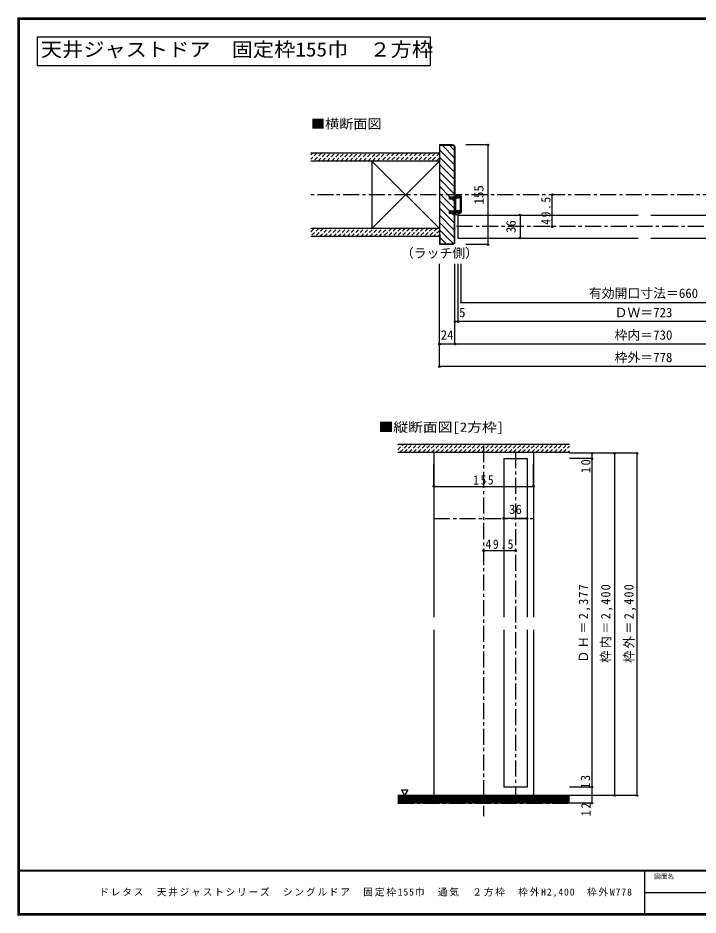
# Model space of a CAD drawing. Units: millimetres at full size, sheet at 1:5. Extents: x -973 to 977, y -718 to 696.
# Drawn here: x -973 to 85, y -701 to 696 of the extents above; entities that cross this region are included whole.
import ezdxf
from ezdxf.enums import TextEntityAlignment as Align

# ---------------------------------------------------------------- set-up
doc = ezdxf.new("R2010")
doc.units = ezdxf.units.MM
doc.header["$LTSCALE"] = 5
doc.header["$PDMODE"] = 32
doc.header["$PDSIZE"] = 2.5
doc.linetypes.add('CHAIN1', pattern=[8, 5, -1, 1, -1])
doc.linetypes.add('DASHED1', pattern=[1.8, 1.2, -0.6])
for name, color, linetype in [('0-1_通り芯', 4, 'CHAIN1'), ('0-3_仕上げ', 7, 'Continuous'), ('0-4_枠', 3, 'Continuous'), ('0-6_扉', 6, 'Continuous'), ('0-8_戸当り', 7, 'Continuous'), ('0-A_文字', 3, 'Continuous'), ('0-B_寸法', 7, 'Continuous'), ('0-C_ハッチ', 4, 'DASHED1'), ('F-1_枠', 6, 'Continuous'), ('F-A_文字', 7, 'Continuous')]:
    doc.layers.add(name, color=color, linetype=linetype)
doc.styles.add('ＭＳ ゴシック', font='')
doc.styles.get('ＭＳ ゴシック').set_extended_font_data('MS Gothic')

msp = doc.modelspace()

# ---------------------------------------------------------------- linework, layer by layer
at = {"layer": '0-1_通り芯'}
for p, q in [((517.5, 420.538), (-517.5, 420.538)), ((294, 371.038), (-293.5, 371.038)), ((-248.771, 29.333), (-248.771, -546.667)), ((-199.271, 19.833), (-199.271, -514.667)), ((-326.271, -83.388), (-171.271, -83.388)), ((-382.271, -526.667), (-115.271, -526.667))]:
    msp.add_line(p, q, dxfattribs=at)
at = {"layer": '0-1_通り芯', "linetype": 'Continuous'}
for p, q in [((-142.078, 371.038), (-142.078, 420.538)), ((-248.771, -133.388), (-199.271, -133.388))]:
    msp.add_line(p, q, dxfattribs=at)
at = {"layer": '0-1_通り芯', "color": 7}
for p in [(-142.078, 420.538), (-142.078, 371.038), (-248.771, -133.388), (-199.271, -133.388)]:
    msp.add_point(p, dxfattribs=at)
at = {"layer": '0-3_仕上げ', "color": 2}
for p, q in [((-317.5, 485.538), (-517.5, 485.538)), ((-317.5, 473.038), (-517.5, 473.038)), ((-317.5, 368.038), (-517.5, 368.038)), ((-317.5, 355.538), (-517.5, 355.538)), ((-382.271, 32.333), (-115.271, 32.333)), ((-115.271, -514.667), (-382.271, -514.667)), ((-115.271, -526.667), (-382.271, -526.667))]:
    msp.add_line(p, q, dxfattribs=at)
at = {"layer": '0-3_仕上げ', "color": 3}
for p, q in [((-422.5, 473.038), (-422.5, 368.038)), ((-317.5, 473.038), (-317.5, 368.038))]:
    msp.add_line(p, q, dxfattribs=at)
at = {"layer": '0-3_仕上げ'}
for p, q in [((-317.5, 368.038), (-422.5, 473.038)), ((-422.5, 368.038), (-317.5, 473.038)), ((-382.271, 19.833), (-115.271, 19.833)), ((-115.271, -516.167), (-382.271, -516.167)), ((-115.271, -517.667), (-382.271, -517.667)), ((-115.271, -519.167), (-382.271, -519.167)), ((-115.271, -520.667), (-382.271, -520.667)), ((-115.271, -522.167), (-382.271, -522.167)), ((-115.271, -523.667), (-382.271, -523.667)), ((-115.271, -525.167), (-382.271, -525.167))]:
    msp.add_line(p, q, dxfattribs=at)
at = {"layer": '0-4_枠'}
for p, q in [((-317.5, 498.038), (-317.5, 343.038)), ((-296.328, 498.038), (-317.5, 498.038)), ((-296.536, 497.538), (-294, 495.003)), ((-296.328, 498.038), (-293.5, 495.21)), ((-294, 417.538), (-294, 495.003)), ((-293.5, 495.21), (-293.5, 417.538)), ((-317, 483.038), (-317.5, 483.038)), ((-293.5, 413.838), (-302, 413.838)), ((-294, 395.238), (-294, 413.838)), ((-293.5, 395.238), (-293.5, 413.838)), ((-302, 391.538), (-302, 395.238)), ((-293.5, 395.238), (-302, 395.238)), ((-293.5, 391.538), (-302, 391.538)), ((-294, 346.074), (-294, 391.538)), ((-293.5, 345.867), (-293.5, 391.538)), ((-317, 358.038), (-317.5, 358.038)), ((-317, 358.038), (-317, 343.538)), ((-296.328, 343.038), (-317.5, 343.038)), ((-296.535, 343.538), (-317, 343.538)), ((-296.535, 343.538), (-294, 346.074)), ((-296.328, 343.038), (-293.5, 345.867))]:
    msp.add_line(p, q, dxfattribs=at)
at = {"layer": '0-4_枠', "color": 4}
for p, q in [((-326.271, 19.833), (-326.271, -236.917)), ((-171.271, 19.833), (-171.271, -236.917)), ((-326.271, -256.917), (-326.271, -514.667)), ((-171.271, -256.917), (-171.271, -514.667))]:
    msp.add_line(p, q, dxfattribs=at)
at = {"layer": '0-4_枠'}
for points in [[(-317, 483.038), (-317, 497.538), (-296.536, 497.538)], [(-302, 413.838), (-302, 417.538), (-293.5, 417.538)]]:
    msp.add_lwpolyline(points, dxfattribs=at)
at = {"layer": '0-6_扉'}
for p, q in [((-288.5, 389.038), (-8.5, 389.038)), ((-288.5, 353.038), (-288.5, 389.038)), ((-288.5, 353.038), (-8.5, 353.038)), ((11.5, 353.038), (291.5, 353.038)), ((-217.271, 9.833), (-181.271, 9.833)), ((-217.271, 9.833), (-217.271, -236.917)), ((-181.271, 9.833), (-181.271, -236.917)), ((-217.271, -256.917), (-217.271, -501.667)), ((-181.271, -256.917), (-181.271, -501.667)), ((-181.271, -501.667), (-217.271, -501.667))]:
    msp.add_line(p, q, dxfattribs=at)
msp.add_lwpolyline([(11.5, 389.038), (291.5, 389.038), (291.5, 353.038)], dxfattribs=at)
at = {"layer": '0-8_戸当り'}
for p, q in [((-301, 415.638), (-298, 417.538)), ((-298, 414.138), (-301, 415.638)), ((-298, 416.388), (-298, 417.538)), ((-293.5, 416.388), (-298, 416.388)), ((-298, 414.888), (-293.5, 414.888)), ((-298, 414.138), (-298, 414.888)), ((-293.5, 416.638), (-291, 416.638)), ((-293.5, 416.388), (-293.5, 416.638)), ((-293.5, 394.188), (-293.5, 414.888)), ((-293.398, 418.163), (-291.498, 416.713)), ((-284.5, 418.688), (-293.2, 418.688)), ((-292, 396.688), (-292, 414.938)), ((-291.5, 415.438), (-291, 415.438)), ((-291, 416.938), (-291, 417.188)), ((-288.3, 417.188), (-291, 417.188)), ((-291, 416.888), (-291, 416.638)), ((-290.613, 417.175), (-288.895, 416.702)), ((-290.166, 415.887), (-289.305, 415.574)), ((-288.3, 415.188), (-288.3, 417.188)), ((-287.1, 415.188), (-288.3, 415.188)), ((-287.1, 417.188), (-287.1, 415.188)), ((-285, 417.188), (-287.1, 417.188)), ((-285, 394.188), (-285, 417.188)), ((-283.5, 417.688), (-283.5, 393.188)), ((-298, 392.688), (-298, 391.538)), ((-292.8, 392.688), (-298, 392.688)), ((-292.8, 391.188), (-292.8, 392.688)), ((-292.1, 391.188), (-292.1, 393.688)), ((-291.5, 396.188), (-289.54, 396.188)), ((-291, 393.388), (-289.797, 394.64)), ((-291, 392.688), (-291, 393.388)), ((-284, 392.688), (-291, 392.688)), ((-290.509, 390.204), (-285.56, 392.688)), ((-290.195, 389.578), (-284, 392.688)), ((-289, 394.238), (-289, 394.188)), ((-285, 394.188), (-289, 394.188)), ((-288.531, 395.638), (-285.908, 396.456)), ((-287.983, 394.343), (-285.491, 395.12))]:
    msp.add_line(p, q, dxfattribs=at)
for points in [[(-298, 394.938), (-301, 393.438), (-298, 391.538)], [(-298, 394.938), (-298, 394.188), (-293.5, 394.188)], [(-292.8, 392.688), (-292.8, 393.688), (-292, 393.688), (-292, 394.788), (-289.663, 394.788)]]:
    msp.add_lwpolyline(points, dxfattribs=at)
for centre, radius, start, end in [((-293.2, 418.388), 0.3, 90, 228.65222), ((-291.5, 414.938), 0.5, 90, 180), ((-291.3, 416.938), 0.3, 228.65222, 360), ((-290.7, 416.888), 0.3, 73.20997, 180), ((-291, 416.438), 1, 270, 326.52262), ((-289.1, 416.138), 0.6, 246.66235, 0), ((-289.1, 416.138), 0.6, 0, 73.20997), ((-284.5, 417.688), 1, 0, 90), ((-291, 391.188), 1.8, 180, 296.57515), ((-291, 391.188), 1.1, 180, 296.57515), ((-291.5, 396.688), 0.5, 180, 270), ((-289.5, 394.238), 0.5, 0, 126.38479), ((-289.663, 393.988), 0.8, 48.59038, 90), ((-289.54, 394.988), 1.2, 32.78874, 90), ((-288.34, 395.488), 1.2, 228.59038, 287.32983), ((-285.7, 395.788), 0.7, 287.32983, 107.32983), ((-284, 393.188), 0.5, 270, 0)]:
    msp.add_arc(centre, radius, start, end, dxfattribs=at)
at = {"layer": '0-A_文字'}
for p, q in [((-943.333, 666.667), (-943.333, 621.667)), ((-943.333, 666.667), (-332.143, 666.667)), ((-332.143, 666.667), (-332.143, 621.667)), ((-943.333, 621.667), (-332.143, 621.667))]:
    msp.add_line(p, q, dxfattribs=at)
at = {"layer": '0-A_文字', "color": 7}
msp.add_line((-376.706, -505.853), (-371.706, -514.513), dxfattribs=at)
msp.add_lwpolyline([(-376.706, -505.853), (-366.706, -505.853), (-371.706, -514.513)], dxfattribs=at)
at = {"layer": '0-B_寸法', "color": 4}
for p, q in [((-242.078, 498.038), (-276.6, 498.038)), ((-192.078, 389.038), (-192.078, 353.038)), ((-317.5, 153.038), (-317.5, 313.038)), ((-293.5, 188.038), (-293.5, 313.038)), ((-288.5, 223.038), (-288.5, 313.038)), ((-283.5, 253.038), (-283.5, 313.038)), ((-283.5, 253.038), (233.505, 253.038)), ((293.5, 223.038), (-293.5, 223.038)), ((317.5, 188.038), (-317.5, 188.038)), ((317.5, 153.038), (-317.5, 153.038)), ((-10.271, 18.033), (-115.271, 18.033)), ((-80.271, 18.033), (-80.271, -526.667)), ((-45.271, 18.033), (-45.271, -514.667)), ((-10.271, 18.033), (-10.271, -514.667)), ((-326.271, -33.388), (-326.271, 1.134)), ((-171.271, -33.388), (-171.271, 1.134)), ((-80.271, 9.833), (-115.271, 9.833)), ((-326.271, -33.388), (-171.271, -33.388)), ((-181.271, -83.388), (-217.271, -83.388)), ((-80.271, -501.667), (-115.271, -501.667)), ((-10.271, -514.667), (-115.271, -514.667)), ((-80.271, -526.667), (-115.271, -526.667))]:
    msp.add_line(p, q, dxfattribs=at)
msp.add_lwpolyline([(-242.078, 498.038), (-242.078, 343.038), (-276.6, 343.038)], dxfattribs=at)
at = {"layer": '0-B_寸法'}
for p in [(-242.078, 498.038), (-192.078, 389.038), (-192.078, 353.038), (-242.078, 343.038), (-283.5, 253.038), (-293.5, 223.038), (-288.5, 223.038), (-317.5, 188.038), (-293.5, 188.038), (-317.5, 153.038), (-80.271, 18.033), (-45.271, 18.033), (-10.271, 18.033), (-80.271, 9.833), (-326.271, -33.388), (-171.271, -33.388), (-217.271, -83.388), (-181.271, -83.388), (-80.271, -501.667), (-80.271, -514.667), (-45.271, -514.667), (-10.271, -514.667), (-80.271, -526.667)]:
    msp.add_point(p, dxfattribs=at)
at = {"layer": '0-C_ハッチ', "linetype": 'Continuous'}
for p, q in [((-317, 489.891), (-294, 466.891)), ((-313.333, 497.538), (-294, 478.205)), ((-302.02, 497.538), (-294, 489.518)), ((-317.5, 479.078), (-294, 455.577)), ((-317.5, 467.764), (-294, 444.263)), ((-317.5, 456.45), (-294, 432.95)), ((-317.5, 445.136), (-294, 421.636)), ((-317.5, 433.822), (-301.216, 417.538)), ((-317.5, 422.509), (-294, 399.009)), ((-317.5, 411.195), (-301.543, 395.238)), ((-297.516, 413.838), (-294, 410.322)), ((-317.5, 399.881), (-294, 376.381)), ((-297.843, 391.538), (-294, 387.695)), ((-317.5, 388.568), (-294, 365.068)), ((-317.5, 377.254), (-294, 353.754)), ((-317.5, 365.94), (-295.817, 344.257)), ((-317, 354.127), (-306.412, 343.538))]:
    msp.add_line(p, q, dxfattribs=at)
at = {"layer": '0-C_ハッチ'}
for p, q in [((-517.5, 483.207), (-515.168, 485.538)), ((-508.097, 485.538), (-517.5, 476.135)), ((-501.026, 485.538), (-513.526, 473.038)), ((-506.455, 473.038), (-493.955, 485.538)), ((-499.384, 473.038), (-486.884, 485.538)), ((-492.313, 473.038), (-479.813, 485.538)), ((-485.242, 473.038), (-472.742, 485.538)), ((-478.171, 473.038), (-465.671, 485.538)), ((-471.1, 473.038), (-458.6, 485.538)), ((-464.029, 473.038), (-451.529, 485.538)), ((-456.958, 473.038), (-444.458, 485.538)), ((-449.886, 473.038), (-437.386, 485.538)), ((-442.815, 473.038), (-430.315, 485.538)), ((-435.744, 473.038), (-423.244, 485.538)), ((-428.673, 473.038), (-416.173, 485.538)), ((-421.602, 473.038), (-409.102, 485.538)), ((-414.531, 473.038), (-402.031, 485.538)), ((-394.96, 485.538), (-407.46, 473.038)), ((-387.889, 485.538), (-400.389, 473.038)), ((-380.818, 485.538), (-393.318, 473.038)), ((-373.747, 485.538), (-386.247, 473.038)), ((-366.676, 485.538), (-379.176, 473.038)), ((-359.605, 485.538), (-372.105, 473.038)), ((-352.534, 485.538), (-365.034, 473.038)), ((-345.463, 485.538), (-357.963, 473.038)), ((-338.392, 485.538), (-350.892, 473.038)), ((-331.32, 485.538), (-343.82, 473.038)), ((-324.249, 485.538), (-336.749, 473.038)), ((-317.5, 485.217), (-329.678, 473.038)), ((-317.5, 478.146), (-322.607, 473.038)), ((-517.5, 362.998), (-512.46, 368.038)), ((-505.389, 368.038), (-517.5, 355.927)), ((-498.318, 368.038), (-510.818, 355.538)), ((-503.747, 355.538), (-491.247, 368.038)), ((-496.676, 355.538), (-484.176, 368.038)), ((-489.605, 355.538), (-477.105, 368.038)), ((-482.534, 355.538), (-470.034, 368.038)), ((-475.463, 355.538), (-462.963, 368.038)), ((-468.392, 355.538), (-455.892, 368.038)), ((-461.32, 355.538), (-448.82, 368.038)), ((-454.249, 355.538), (-441.749, 368.038)), ((-447.178, 355.538), (-434.678, 368.038)), ((-440.107, 355.538), (-427.607, 368.038)), ((-433.036, 355.538), (-420.536, 368.038)), ((-425.965, 355.538), (-413.465, 368.038)), ((-418.894, 355.538), (-406.394, 368.038)), ((-411.823, 355.538), (-399.323, 368.038)), ((-392.252, 368.038), (-404.752, 355.538)), ((-385.181, 368.038), (-397.681, 355.538)), ((-378.11, 368.038), (-390.61, 355.538)), ((-371.039, 368.038), (-383.539, 355.538)), ((-363.968, 368.038), (-376.468, 355.538)), ((-356.897, 368.038), (-369.397, 355.538)), ((-349.826, 368.038), (-362.326, 355.538)), ((-342.754, 368.038), (-355.254, 355.538)), ((-335.683, 368.038), (-348.183, 355.538)), ((-328.612, 368.038), (-341.112, 355.538)), ((-321.541, 368.038), (-334.041, 355.538)), ((-317.5, 365.008), (-326.97, 355.538)), ((-317.5, 357.937), (-319.899, 355.538)), ((-382.271, 23.638), (-373.575, 32.333)), ((-382.271, 30.709), (-380.646, 32.333)), ((-379.004, 19.833), (-366.504, 32.333)), ((-371.933, 19.833), (-359.433, 32.333)), ((-364.862, 19.833), (-352.362, 32.333)), ((-357.791, 19.833), (-345.291, 32.333)), ((-350.72, 19.833), (-338.22, 32.333)), ((-343.649, 19.833), (-331.149, 32.333)), ((-336.578, 19.833), (-324.078, 32.333)), ((-329.507, 19.833), (-317.007, 32.333)), ((-322.436, 19.833), (-309.936, 32.333)), ((-315.365, 19.833), (-302.865, 32.333)), ((-308.294, 19.833), (-295.794, 32.333)), ((-301.223, 19.833), (-288.723, 32.333)), ((-294.152, 19.833), (-281.652, 32.333)), ((-287.08, 19.833), (-274.58, 32.333)), ((-280.009, 19.833), (-267.509, 32.333)), ((-272.938, 19.833), (-260.438, 32.333)), ((-265.867, 19.833), (-253.367, 32.333)), ((-258.796, 19.833), (-246.296, 32.333)), ((-251.725, 19.833), (-239.225, 32.333)), ((-244.654, 19.833), (-232.154, 32.333)), ((-237.583, 19.833), (-225.083, 32.333)), ((-230.512, 19.833), (-218.012, 32.333)), ((-223.441, 19.833), (-210.941, 32.333)), ((-216.37, 19.833), (-203.87, 32.333)), ((-209.299, 19.833), (-196.799, 32.333)), ((-202.228, 19.833), (-189.728, 32.333)), ((-195.157, 19.833), (-182.657, 32.333)), ((-188.086, 19.833), (-175.586, 32.333)), ((-181.014, 19.833), (-168.514, 32.333)), ((-173.943, 19.833), (-161.443, 32.333)), ((-166.872, 19.833), (-154.372, 32.333)), ((-159.801, 19.833), (-147.301, 32.333)), ((-152.73, 19.833), (-140.23, 32.333)), ((-145.659, 19.833), (-133.159, 32.333)), ((-138.588, 19.833), (-126.088, 32.333)), ((-131.517, 19.833), (-119.017, 32.333)), ((-124.446, 19.833), (-115.271, 29.009)), ((-117.375, 19.833), (-115.271, 21.938))]:
    msp.add_line(p, q, dxfattribs=at)
at = {"layer": 'F-1_枠'}
for p, q in [((-973.347, 695.833), (-973.347, -700.833)), ((-973.347, 695.833), (976.653, 695.833)), ((-973.347, 695), (976.653, 695)), ((-973.347, 694.167), (976.653, 694.167)), ((-972.514, 695.833), (-972.514, -700.833)), ((-971.68, 695.833), (-971.68, -700.833)), ((976.653, -631.667), (-973.347, -631.667)), ((976.653, -632.5), (-973.347, -632.5)), ((1.653, -632.5), (1.653, -699.167)), ((1.653, -665.833), (974.986, -665.834)), ((976.653, -699.167), (-973.347, -699.167)), ((976.653, -700), (-973.347, -700)), ((976.653, -700.833), (-973.347, -700.833))]:
    msp.add_line(p, q, dxfattribs=at)

# ---------------------------------------------------------------- texts
at = {"layer": '0-1_通り芯', "color": 7, "insert": (-144.578, 373.913), "char_height": 14.66, "attachment_point": 7, "rotation": 90, "style": 'ＭＳ ゴシック'}
msp.add_mtext('\\T1.28;\\W0.9;49.5', dxfattribs=at)
at = {"layer": '0-1_通り芯', "color": 7, "insert": (-245.896, -130.888), "char_height": 14.66, "attachment_point": 7, "style": 'ＭＳ ゴシック'}
msp.add_mtext('\\T1.28;\\W0.9;49.5', dxfattribs=at)
at = {"layer": '0-A_文字', "style": 'ＭＳ ゴシック', "width": 1.1}
msp.add_text('天井ジャストドア\u3000固定枠155巾\u3000２方枠', height=21.99, dxfattribs=at).set_placement((-937.708, 629.167), align=Align.BOTTOM_LEFT)
at = {"layer": '0-A_文字', "color": 7, "style": 'ＭＳ ゴシック'}
for s, width, p in [('■横断面図', 1.1, (-517.5, 519.278)), ('■縦断面図[2方枠]', 1.15, (-412.271, 47.089))]:
    msp.add_text(s, height=14.66, dxfattribs=dict(at, width=width)).set_placement(p, align=Align.BOTTOM_LEFT)
msp.add_text('（ラッチ側）', height=14.66, dxfattribs=at).set_placement((-377.5, 318.038), align=Align.BOTTOM_LEFT)
at = {"layer": '0-B_寸法', "style": 'ＭＳ ゴシック'}
for s, p in [('155', (-244.578, 405.538)), ('36', (-194.578, 361.038))]:
    msp.add_text(s, height=14.66, rotation=90, dxfattribs=at).set_placement(p, align=Align.BOTTOM_LEFT)
for s, p in [('有効開口寸法＝660', (-85, 255.538)), ('5', (-287.014, 225.538)), ('ＤＷ＝723', (-45, 225.538)), ('枠内＝730', (-45, 190.538)), ('24', (-315.5, 190.538)), ('枠外＝778', (-45, 155.538)), ('36', (-209.271, -80.888))]:
    msp.add_text(s, height=14.66, dxfattribs=at).set_placement(p, align=Align.BOTTOM_LEFT)
at = {"layer": '0-B_寸法', "char_height": 14.66, "attachment_point": 7, "rotation": 90, "style": 'ＭＳ ゴシック'}
for s, insert in [('\\T1.27;\\W0.95;10', (-82.434, -12.861)), ('\\T1.19;\\W0.95;ＤＨ＝2,377', (-82.451, -308.167)), ('\\T1.19;\\W0.95;枠内＝2,400', (-47.771, -308.167)), ('\\T1.19;\\W0.95;枠外＝2,400', (-11.756, -308.167)), ('\\T1.27;\\W0.95;13', (-82.979, -504.257)), ('\\T1.27;\\W0.95;12', (-82.467, -547.076))]:
    msp.add_mtext(s, dxfattribs=dict(at, insert=insert))
at = {"layer": '0-B_寸法', "insert": (-265.021, -30.888), "char_height": 14.66, "attachment_point": 7, "style": 'ＭＳ ゴシック'}
msp.add_mtext('\\T1.27;\\W0.9;155', dxfattribs=at)
at = {"layer": 'F-A_文字', "style": 'ＭＳ ゴシック'}
msp.add_text('図面名', height=7.331, dxfattribs=at).set_placement((16.653, -646.667), align=Align.BOTTOM_LEFT)
at = {"layer": 'F-A_文字', "insert": (-846.68, -673.333), "char_height": 11, "attachment_point": 7, "style": 'ＭＳ ゴシック'}
msp.add_mtext('\\T1.19;ドレタス\u3000天井ジャストシリーズ\u3000シングルドア\u3000固定枠155巾\u3000通気\u3000２方枠\u3000枠外H2,400\u3000枠外W778', dxfattribs=at)

doc.saveas('drawing.dxf')
